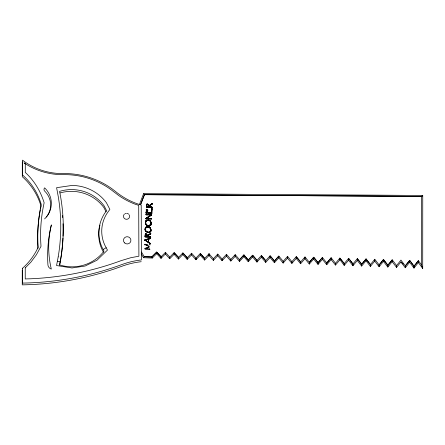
<?xml version="1.0" encoding="UTF-8"?>
<svg xmlns="http://www.w3.org/2000/svg" width="445" height="445" viewBox="0 0 445 445"><rect width="100%" height="100%" fill="white"/><g stroke="black" fill="none" stroke-linecap="round" stroke-linejoin="round"><path stroke-width="0.67" d="M22.256 270.076L22.25 284.861A294.824 285.812 5.8 0 0 121.63 266.349A82.386 79.872 5.8 0 1 141.226 261.699M22.306 161.908L22.294 176.693A65.115 63.129 5.8 0 1 41.068 206.213A160.829 155.911 5.8 0 0 40.462 209.139M409.65 261.082L409.634 262.272L413.995 268.09L414.022 266.182L409.667 260.364L414.017 266.243L418.389 260.653L421.549 264.964L421.582 196.429L422.75 195.455L422.717 268.424L418.361 262.567L418.372 261.371M151.828 213.261L151.845 212.977M300.603 262.622L300.592 263.74L304.959 258.729L304.992 256.932L309.336 262.333L313.714 257.216L318.069 262.594L318.041 264.408L313.68 259.023L313.692 257.905M309.325 262.951L309.314 264.074L313.68 259.023L313.714 257.216L309.336 262.333M318.053 263.284L318.041 264.408L322.403 259.318L322.436 257.505L318.064 262.656L313.708 257.282M326.775 263.612L326.764 264.742L331.125 259.613L331.158 257.788L335.508 263.307L339.88 258.078L344.235 263.574L344.207 265.409L339.312 258.801M335.497 263.941L335.486 265.075L339.852 259.913L339.88 258.078L344.23 263.635L348.607 258.361L352.963 263.896L352.935 265.748L348.574 260.208L348.585 259.062M344.219 264.269L344.207 265.409L348.574 260.208L348.607 258.361L352.952 263.963L357.324 258.651L361.685 264.224L361.657 266.082L357.296 260.503L357.307 259.352M352.941 264.597L352.935 265.748L357.296 260.503L357.329 258.651L361.679 264.286L366.051 258.934L370.407 264.553L370.379 266.416L366.018 260.798L366.035 259.641M361.668 264.925L361.657 266.082L366.018 260.798L366.051 258.934L361.679 264.286M370.39 265.253L370.379 266.416L374.746 261.093L374.773 259.224L379.123 264.936L383.495 259.507L387.851 265.203L387.823 267.083L383.468 261.387L383.479 260.214M379.112 265.582L379.101 266.75L383.468 261.387L383.495 259.507L379.123 264.936M387.834 265.915L387.823 267.083L392.19 261.682L392.223 259.791L387.845 265.264L383.49 259.569M396.556 266.243L396.551 267.417L400.912 261.977L403.342 264.197M405.284 266.572L405.273 267.757L409.634 262.272L409.667 260.364L405.3 265.854L405.273 267.757L400.912 261.977M414.006 266.9L413.995 268.09L418.361 262.567L418.389 260.653L414.017 266.243M178.478 258.017L178.467 259.057L182.834 254.601L182.867 252.921L187.223 257.7L187.189 259.391L182.834 254.601L182.845 253.561M187.2 258.345L187.189 259.391L191.556 254.896L191.589 253.205L195.939 258.089L200.311 253.494L204.667 258.356L204.639 260.058L200.278 255.191L200.294 254.145M191.567 253.85L191.556 254.896L195.917 259.724L195.928 258.679L195.917 259.724L200.278 255.191L200.311 253.494L204.661 258.417L209.033 253.784L213.383 258.745L217.761 254.067L222.105 259.068L226.483 254.351L230.833 259.396L235.205 254.64L239.555 259.724L243.927 254.924L248.282 259.986L248.254 261.732L243.893 256.665L243.91 255.591M204.65 259.007L204.639 260.058L209 255.486L209.028 253.839M213.372 259.335L213.361 260.392L217.722 255.78L217.75 254.128M222.094 259.663L222.083 260.726L226.449 256.075L226.477 254.418M230.816 259.991L230.805 261.059L235.171 256.37L235.199 254.701M239.543 260.319L239.532 261.399L243.893 256.665L243.927 254.924L239.555 259.724M248.266 260.653L248.254 261.732L252.615 256.96L252.649 255.213L257.004 260.314L256.976 262.066L252.615 256.96L252.632 255.881M256.988 260.981L256.976 262.066L261.343 257.255L261.376 255.497L265.732 260.637L265.698 262.4L261.343 257.255L261.354 256.17M265.709 261.31L265.698 262.4L270.065 257.549L270.098 255.786L274.454 260.965L274.426 262.734L270.065 257.549L270.076 256.459M274.437 261.638L274.426 262.734L278.787 257.844L278.82 256.07L274.448 261.026L270.098 255.786L265.721 260.698L261.365 255.564L256.999 260.375L252.649 255.213L248.277 260.047L243.921 254.991M283.159 261.966L283.148 263.067L287.509 258.139L287.542 256.359L291.892 261.677L291.87 263.407L287.509 258.139L287.526 257.038M291.881 262.294L291.87 263.407L296.236 258.434L296.264 256.643L300.62 261.944L300.592 263.74L296.236 258.434L296.248 257.327M331.141 258.484L331.125 259.613L335.486 265.075L335.508 263.307M339.852 259.913L339.863 258.773M374.757 259.925L374.746 261.093L379.101 266.75L379.129 264.875M392.201 260.503L392.19 261.682L396.551 267.417L396.578 265.526L392.223 259.791L387.845 265.264M161.034 257.36L161.023 258.384L165.384 254.012L165.418 252.348L169.768 257.11L174.14 252.632L178.501 257.377L178.467 259.057L174.106 254.306L174.123 253.272M169.756 257.688L169.745 258.717L174.106 254.306L174.14 252.632L178.489 257.438L182.867 252.921L187.217 257.766L191.584 253.266M226.461 255.013L226.449 256.075L230.805 261.059L230.833 259.396M235.183 255.302L235.171 256.37L239.532 261.399L239.56 259.658M278.798 256.748L278.787 257.844L283.148 263.067L283.176 261.293L278.82 256.07L274.448 261.026M304.97 257.616L304.959 258.729L309.314 264.074L309.347 262.266M322.419 258.195L322.403 259.318L326.764 264.742L326.791 262.923L331.158 257.788L326.786 262.984L322.436 257.505L318.064 262.656M156.679 252.693L156.662 253.717L161.023 258.384L161.051 256.721L156.696 252.059L151.79 256.988L144.28 256.698L141.46 252.02M165.401 252.983L165.384 254.012L169.745 258.717L169.768 257.11M213.383 258.745L213.361 260.392L209 255.486L209.017 254.434M217.739 254.724L217.722 255.78L222.083 260.726L222.105 259.068M357.296 260.503L357.324 258.651M195.917 259.724L195.939 258.089M209 255.486L209.033 253.784M383.468 261.387L383.495 259.507M147.512 210.769L147.467 211.781M147.657 211.636L147.618 212.504M148.647 239.744L148.641 240.673L148.758 239.455M151.684 210.429L151.784 208.827M150.749 229.125L150.482 228.641L150.861 229.759M151.05 222.8L150.799 221.988L151.066 222.478M146.021 218.912L145.682 218.473L146.183 218.15M146.183 218.189L145.682 218.473M146.116 212.577L146.205 212.215M145.292 234.382C145.354 232.212 147.334 235.216 146.655 234.304M146.533 213.088L146.216 213.4L146.121 212.543M146.705 204.628C146.95 202.903 148.385 204.811 148.591 205.523M145.799 228.001L145.437 228.841L145.621 228.313M146.422 212.226C146.433 213.149 146.856 212.176 146.433 212.688M146.511 210.146L146.272 209.144L146.522 209.957M145.432 234.782L145.42 235.01M146.171 218.311L146.583 217.855M146.844 205.023L146.833 205.251M145.02 244.806C144.163 245.234 144.975 243.582 145.532 244.383M150.188 227.857L149.387 226.944L148.09 226.511L146.244 226.85L145.126 228.491L145.326 227.94M146.561 220.253L146.088 220.681M146.233 227.028L146.183 227.2M146.5 220.553C147.529 219.418 149.081 220.108 146.55 220.325M145.27 249.016C143.379 248.755 145.96 247.926 146.95 247.715M146.861 241.24L145.548 240.261L146.616 239.805M145.749 244.405L146.527 244.333M146.555 217.9L149.22 216.131M148.736 206.13C148.903 207.175 147.562 206.981 148.836 206.664M147.679 236.545L147.562 236.017L147.818 236.673L150.371 236.651L150.716 237.458L149.692 236.862L149.453 237.107M149.092 206.786L148.98 206.263L149.081 206.869L151.784 206.892L152.179 207.492M149.231 205.557L148.619 205.651L149.314 205.412M149.882 218.662L148.369 218.534M148.296 241.657L148.374 241.073M150.788 222.116C150.499 220.842 148.452 220.292 149.197 220.264M148.319 241.268L148.241 242.091L146.9 241.29M148.419 240.55L148.491 240.867L148.458 240.283M151.05 230.655L150.827 231.361L150.521 231.294L150.838 231.239C149.565 233.492 146.817 232.785 145.476 230.699M150.505 225.337L149.464 225.871M149.526 225.37L150.838 224.191M149.548 225.342L149.909 225.064M149.82 216.198L151.534 214.968L149.998 216.031M150.365 213.177L149.748 212.955M150.377 213.055L149.815 213.083M150.36 212.76C147.501 212.126 152.691 213.689 151.639 211.915M151.673 211.464L151.634 211.787L151.634 211.403M151.734 212.788L151.65 212.415M151.862 211.597L151.856 210.913M151.879 211.347L151.867 211.776M146.205 212.282L146.322 210.619L146.305 210.975M151.662 211.197L151.678 210.713M146.494 210.897L146.411 212.354M146.11 212.671L146.121 212.387M151.923 210.107L151.901 210.674M147.623 212.098L147.618 212.387M151.111 223.59L151.178 223.112L151.072 223.685M150.705 230.521L150.811 229.915M140.57 204.694L144.441 194.699L143.602 193.653L139.391 204.578L140.57 204.694L144.447 194.637L421.582 196.429L144.441 194.699M146.577 206.636L146.605 207.253L147.306 206.914L147.924 207.192M146.822 204.055L147.484 203.81L148.285 204.973M147.306 206.914L146.7 207.42L146.538 206.986M146.678 206.352L146.705 206.58M149.259 216.142L150.849 214.985L146.199 214.907L145.921 214.484L148.763 214.601M146.221 213.344L146.077 213.027M147.162 206.875L146.728 206.614L148.007 206.741M146.75 205.885L146.806 206.252M147.262 204.305L146.833 205.151M146.221 211.954L146.299 211.575M147.907 204.783L147.067 204.372M146.138 214.879L145.932 214.357M146.216 213.4L146.566 213.049L148.391 213.022M146.344 213.45L146.394 213.083M145.665 222.522L145.977 221.66M145.654 221.36L145.904 220.803L145.615 221.488M147.189 206.936L147.935 206.997M145.704 222.355L145.693 221.888M145.765 221.271L145.81 220.948M145.749 222.194L145.743 221.866M148.352 218.606L147.028 218.501L146.216 218.901M150.866 207.353L147.401 206.997M145.331 229.598L145.426 228.513M145.493 227.595L145.359 227.968L145.576 227.579M145.821 223.896L145.66 222.828M145.821 223.829L146.005 224.147L145.76 223.702M147.006 212.682L147.328 212.56L146.755 212.526M149.587 225.231C148.558 226.149 146.266 225.287 145.793 224.052M146.249 218.15L148.124 216.982M146.822 214.846C147.823 214.751 150.666 214.601 150.744 214.813M147.434 210.224C147.751 209.729 147.623 209.567 147.445 210.24M145.504 230.543L145.32 229.759M146.043 224.597L145.993 224.291M146.65 218.456L147.178 217.905L146.833 218.74L147.045 218.378L149.242 218.623M147.484 210.557L147.479 210.218M148.83 232.162L146.744 231.884L145.448 230.354M146.016 224.019L146.594 225.037L148.124 225.871L146.872 225.387L146.088 224.458M146.244 221.26L147.273 220.486L148.352 220.509L148.441 220.103L148.708 220.392M147.734 210.452L147.684 209.779M147.117 235.527C148.391 236.912 144.019 237.769 145.137 235.705M145.648 230.666L145.504 230.477M145.771 227.334L146.01 227.033M146.227 218.94L146.783 218.829M146.833 218.74L146.661 218.334M145.921 214.484L147.256 214.429M146.555 213.172L147.362 213.049M144.842 240.189C144.792 239.694 147.061 239.288 145.699 239.938M145.053 236.712L145.109 236.328L145.109 236.868M146.105 221.477L146.689 220.792M146.772 218.951L146.978 218.395M147.746 210.435L147.746 210.062M148.669 207.331L148.085 207.109M150.388 243.387L150.271 243.832L145.754 240.606L145.064 240.623L144.764 240.005M145.743 236.634C144.53 235.416 146.527 237.09 145.198 237.129M145.382 235.283L145.348 235.516M145.515 233.686L145.548 233.642M145.76 231.233L147.785 232.585M148.113 226.878L146.166 227.579L148.035 227.156L148.124 226.755L148.38 227.167L148.519 226.766L148.035 227.156M146.9 218.584L146.978 218.94L147.668 218.823M148.413 212.71L147.623 212.699L148.352 212.543M148.407 205.234L148.296 204.845M145.927 227.912L146.205 227.562L145.66 228.307M147.167 218.028L149.615 216.309M148.48 205.395L148.619 205.651M145.582 234.437L145.849 234.064L145.526 234.587M150.438 218.857L147.178 218.69M148.191 212.916L147.835 213.022M145.064 240.623L144.964 240.194M145.932 234.142L146.811 235.043M145.96 233.503L146.655 234.376M146.639 226.666L146.233 226.978M148.33 214.446L148.007 214.429M148.001 204.783L148.841 206.508M145.014 244.856L145.098 244.472M145.487 240.773L145.265 240.484M145.654 239.694L144.77 239.955M145.96 236.584L146.589 236.495M146.922 226.583L148.719 226.755L149.982 227.601M147.879 217.538L149.609 216.253M148.413 212.771L148.73 212.577L148.858 212.927L148.357 212.944M149.42 237.163L146.477 237.074L145.893 236.668M146.672 220.915L147.657 220.397M148.38 213.144C147.885 212.332 149.837 212.827 148.814 212.638M149.081 206.869L150.894 206.936M148.43 214.746C148.953 214.279 151.662 214.64 150.293 215.447M144.28 256.698L151.795 256.926L152.296 258.05L156.662 253.717L156.696 252.059L151.79 256.988M149.37 205.418C150.477 205.423 152.29 202.175 152.201 204.116M147.64 220.525L148.202 220.297M149.548 205.301L150.911 204.544M149.754 212.81L149.648 213.166L148.541 213.022M147.139 236.862L146.672 236.868M147.373 235.494L146.883 234.604M148.341 220.008L149.314 220.08L150.299 220.954M150.983 204.75L149.158 206.146M145.587 248.783L149.32 248.872M145.954 244.878L147.479 245.44M146.327 241.168L148.129 242.341M146.989 234.993L146.9 234.693M149.837 205.512L149.937 205.418M147.067 235.155L146.928 234.871M150.11 218.673C152.902 219.118 149.915 218.929 148.674 218.807M145.782 240.261L148.28 239.082L148.452 239.449M148.552 226.038L148.09 225.71M149.77 214.629L149.231 214.518M150.404 233.419C149.526 234.298 147.645 235.616 147.217 235.283M146.728 244.466L146.438 244.856L146.349 244.489M146.716 241.201L145.821 240.439M148.191 216.904L150.31 215.319M146.767 241.396L146.728 241.079M146.817 241.068L148.319 241.702L148.241 242.091M147.467 236.506L146.188 234.042M149.926 205.546L150.633 204.906M149.726 214.84L149.781 214.507M146.238 239.527L147.401 239.032L146.227 239.655M147.668 236.623L149.481 236.69M148.964 227.234L148.519 226.766M149.297 220.625L149.281 220.242L150.438 221.527M147.518 239.188L149.509 238.264L147.529 239.143M148.819 225.621L149.247 225.398M151.556 204.338L151.083 204.733L151.545 204.461M152.107 207.682L150.844 207.281M150.471 228.763L148.964 226.889M146.939 247.837L149.081 246.714M148.04 237.09L149.314 237.024M148.135 235.055L150.471 233.436M148.502 232.268L149.192 232.179M151.311 218.723L149.253 218.584M151.879 213.361L150.304 212.988M148.558 226.038L149.292 225.865L148.124 225.871M150.455 214.635L149.793 214.573M151.267 207.52L151.167 207.148M145.259 249.1L146.911 249.161L147 248.855M147.74 235.906L150.143 234.092M150.432 212.749L150.727 212.638M151.016 204.4L151.628 203.916M149.459 225.91L150.16 225.532M151.317 207.47L152.145 207.576M151.612 204.038L151.728 203.704M151.656 204.516L152.162 204.071M147.734 239.471L148.28 239.082M151.55 215.052L151.517 214.551L150.961 214.957M151.712 208.722C151.556 207.459 152.234 209.345 152.034 208.766M149.598 231.717C148.725 232.607 151.322 230.249 150.032 231.411M150.922 215.619L151.011 215.341M151.228 213.288L150.505 213.088M148.836 239.404L148.697 238.943L149.481 238.676M149.993 225.248L150.137 224.892M151.178 214.523L151.739 215.03M151.851 208.16L152.023 208.672M152.262 204.049L152.196 203.754M148.602 241.802L148.602 240.728M148.513 235.299L149.22 234.665M150.571 221.727L150.455 221.404M151.701 209.901L151.745 209.339M151.784 209.044L151.762 208.749M151.89 208.215L151.595 208.221M148.474 242.736L148.202 242.436M148.88 239.321L148.697 238.943M150.188 224.947L150.365 224.642M151.734 209.623L151.901 209.25M152.168 207.615L152.018 207.103M149.086 242.625L148.608 242.303L148.613 241.68M149.581 231.839L150.048 231.289M151.956 210.023L151.962 209.734L151.862 210.808M150.193 228.19L149.114 227.161M150.349 224.764L150.772 224.308M151.684 213.466L151.311 213.216M151.717 212.426L151.879 212.159L151.817 212.882M151.895 211.981L151.862 211.714M150.26 228.374L150.137 228.051M150.26 225.648L150.833 225.053L150.521 225.298M150.566 224.658L150.677 224.369M150.883 222.255L150.877 221.96M151.573 215.224L151.751 214.902M149.692 236.862L149.32 237.024M150.132 234.22L149.681 234.365M151.845 213.583L151.728 212.298M150.977 224.947L151.389 223.907M149.781 243.037L148.619 242.18M148.702 239.249L150.677 238.103M149.948 232.296L150.505 231.823M150.566 228.902L150.56 228.608M151.528 219.151L151.356 218.567M149.236 242.692L150.193 243.304M149.603 238.737C151.534 238.42 150.032 237.485 149.492 238.392M149.854 237.28L150.733 237.335M150.755 237.374L149.959 236.634M150.199 233.797L150.315 233.464M150.36 234.098L150.861 233.681L150.238 234.276M150.505 233.174L150.766 233.636M150.555 231.161L151 230.855M149.865 243.46L150.271 243.832M149.865 238.209L150.488 237.791M156.69 252.12L161.051 256.721M165.412 252.41L161.046 256.782M287.537 256.42L283.17 261.354M291.892 261.677L296.264 256.643L300.614 262.005L304.981 256.993M366.046 258.996L370.407 264.553M374.768 259.285L370.401 264.614M421.549 264.964L422.717 268.424L422.133 266.727M146.544 206.074L146.611 205.384M145.026 229.292L145.076 229.965M145.226 234.932L145.187 235.266M146.65 205.128L146.6 205.512M151.623 211.531L151.695 210.813M151.105 223.435L151.022 223.874M150.744 229.325L150.805 230.115M145.12 236.301L145.126 235.767M145.404 222.161L145.376 223.017M145.042 229.136L145.087 228.808M151.6 212.304L151.65 211.675M151.667 210.841L151.701 210.307L151.695 210.596M151.917 209.895L152.051 209.017M146.511 206.697L146.555 205.952M146.527 210.68L146.438 212.098M146.488 210.329L146.527 210.023M146.333 209.984L146.277 211.653M148.185 242.558L148.263 242.225M148.363 241.196L148.407 240.879M146.694 204.578L146.594 205.162M147.701 210.858L147.718 210.413M148.48 240.05L148.407 240.673M148.04 245.963L149.031 246.625M147.451 211.892L147.317 212.682M145.231 234.593L145.114 235.889M145.565 221.504L145.437 222.133M146.216 212.154L146.105 212.51M147.512 211.219L147.362 212.46M147.645 211.759L147.712 210.73M145.215 234.715L145.409 233.814M146.744 204.299L146.678 204.7M151.84 209.589L151.795 208.922M151.033 223.746L150.883 224.213M150.649 230.744L150.716 230.399M147.729 210.919L147.684 211.553M148.591 240.856L148.658 240.55M145.788 248.627L146.75 248.204M146.06 213.149L146.082 212.838M148.619 240.823L148.619 241.357M148.502 239.899L148.463 240.345M148.469 240.094L148.463 239.321M151.317 224.208L151.434 223.774M147.823 232.396L148.975 232.518M147.757 210.313L147.729 210.696M150.76 230.332L150.799 230.02M150.532 225.17L150.493 225.465M145.404 228.88L145.192 229.32M145.42 234.904L145.537 234.459M145.687 221.193L145.554 221.627M148.697 239.699L148.897 239.199M148.947 216.47L148.941 216.748M145.827 222.005L146.116 221.354M149.776 216.292L150.01 215.959M150.304 244.845L149.848 244.717M147.918 217.36L147.44 217.711M150.054 225.215L150.071 224.931M149.737 231.867L149.754 231.578M148.102 236.868L147.267 236.963M147.785 209.984L147.595 210.307M150.421 231.122L150.66 230.621M150.822 224.313L150.977 223.969M141.237 253.911L143.574 257.716L144.291 256.637M150.822 225.176L150.989 224.82M150.282 243.704L150.338 243.27M152.001 203.365L151.712 203.905M151.094 204.611L150.621 205.028M409.661 260.425L405.295 265.915L400.945 260.08L396.573 265.593M145.888 220.931L146.099 220.559M151.094 223.318L151.122 222.839M148.964 206.385L149.843 205.573M147.551 236.145L148.43 235.333M150.638 221.543L150.799 221.988M144.781 239.827L144.753 240.128M152.273 203.927L151.778 204.344M248.277 260.047L252.643 255.274M44.606 218.907L46.586 216.776A22.411 21.727 5.8 0 0 44.622 187.851A2.47 2.392 5.8 0 0 44.622 191.044A20.108 19.497 5.8 0 1 46.386 216.993M149.843 232.179L149.225 232.485M421.966 196.189L422.75 195.455L143.602 193.653M149.253 205.607L149.559 205.173M147.067 235.038L147.206 235.405M147.851 235.238L148.146 234.932M145.398 233.937L145.682 233.53M146.917 214.668L146.388 214.751M150.944 230.877L150.543 231.283M150.944 231.011L150.927 229.203M103.157 249.5L106.183 247.72M149.77 244.717L149.142 244.778M147.818 235.31L147.384 235.55M150.455 224.786L150.571 224.491M147.523 239.449L146.694 239.755M147.679 218.862L148.636 218.929M150.838 224.642L151.144 224.575L150.849 224.519M146.494 236.951L145.988 236.757M146.761 248.177L149.17 247.287M146.383 240.973L145.626 240.689M149.209 234.788L149.743 234.504M150.71 212.766L151.522 212.916M151.662 208.082L151.695 208.844M148.485 242.608L149.281 242.992M151.484 219.04L150.766 218.884M147.273 244.822L146.716 244.594M149.036 213.044L149.459 213.049M148.68 207.203L149.47 207.209M147.462 244.255L146.511 244.372M151.361 207.003L150.911 206.986M149.943 236.757L149.498 236.746M143.574 257.716L152.296 258.05M149.214 214.646L148.763 214.601M148.563 227.017L148.908 227.156M148.83 225.493L147.451 225.309L146.171 224.297M148.513 232.145L146.755 231.762L145.699 230.671M57.377 261.215L60.125 261.86M147.367 214.518L148.024 214.607M151.539 207.003L151.956 207.153M148.391 219.986L149.37 220.269M149.086 246.23L148.335 245.84M148.04 246.007L145.131 244.639M149.309 242.926L149.876 243.332M150.466 214.512L150.755 214.69M149.503 207.237L150.855 207.476M145.626 223.779L145.865 224.369M145.309 230.427L145.548 231.016M150.393 220.948L151.233 222.678M150.076 227.601L150.588 228.546M149.448 220.13L150.588 221.321M147.601 204.288L148.624 206.085M146.989 248.978C148.018 249.456 151.389 249.656 149.325 248.872M150.482 228.641L150.271 228.252M150.282 227.846L151.072 230.059M146.077 219.012L145.693 218.35M106.099 211.809L103.852 207.504A39.833 38.615 5.8 0 0 60.058 192.941M150.66 233.13L150.799 233.725M145.237 230.399L145.087 229.843M145.715 224.058L145.565 223.629M145.398 230.71L145.17 230.071M145.671 223.384L145.749 223.829M145.404 223.195L145.498 223.635M145.476 223.546L145.387 222.895M151.061 222.672L151.116 223.062M145.32 235.628L145.393 236.011M148.53 241.307L148.608 242.303M151.261 222.65L151.389 223.412M150.866 214.523L150.95 215.08M151.395 223.262L151.422 223.896M148.83 220.119L148.864 220.492M146.516 210.808L146.5 210.207M146.272 209.562L146.299 210.374M145.637 222.639L145.637 223.357M145.432 230.477L145.343 229.475M147.495 210.413L147.501 210.891M146.716 206.458L146.716 206.741M146.26 209.395L146.26 209.69M145.053 229.275L145.059 229.665M146.789 205.334L146.783 205.651M145.376 235.094L145.37 235.405M145.12 228.385L145.12 228.786M147.634 212.376L147.623 212.699M37.942 248.416A160.829 155.911 5.8 0 1 40.234 210.313M62.929 238.136A194.554 188.608 5.8 0 1 59.647 265.315M62.561 215.541A194.554 188.608 5.8 0 1 62.706 217.594M63.018 223.752A194.554 188.608 5.8 0 1 63.012 236.084M103.524 252.343A37.514 36.368 5.8 0 1 99.958 225.164M129.195 214.835A3.071 2.976 5.8 0 1 128.293 218.762A3.071 2.976 5.8 0 1 124.183 218.211A3.071 2.976 5.8 0 1 124.361 214.19M125.001 213.722A3.071 2.976 5.8 0 1 125.74 213.428M126.536 213.333A3.071 2.976 5.8 0 1 128.705 214.217M22.434 268.313L22.428 283.092A294.824 285.812 5.8 0 0 121.808 264.58A82.386 79.872 5.8 0 1 141.404 259.936L141.21 205.045A71.061 68.892 5.8 0 1 115.834 191.728L112.101 188.869A79.41 76.985 5.8 0 0 63.257 173.567A63.824 61.877 5.8 0 1 22.484 160.139L22.478 174.924A65.115 63.129 5.8 0 1 41.246 204.444A160.829 155.911 5.8 0 0 38.159 247.242A65.115 63.129 5.8 0 1 22.434 268.313M25.237 267.857L25.232 278.943L30.922 278.77A292.276 283.343 5.8 0 0 121.062 260.659L130.964 257.672L138.901 256.22L138.718 205.373L134.918 204.099A73.714 71.461 5.8 0 1 119.054 195.772L110.683 189.431A76.757 74.415 5.8 0 0 68.052 174.701L59.663 174.59A66.477 64.447 5.8 0 1 24.058 162.87L25.282 163.754L25.276 172.415C34.209 180.581 40.601 191.228 44.138 202.764L43.282 206.953A158.175 153.341 5.8 0 0 40.751 242.063L41.001 246.33L36.357 254.829L30.866 262.188L25.237 267.857M58.189 256.893L56.565 265.537L72.001 267.979L85.134 266.021L96.971 260.23L107.462 250.107L104.909 245.334A34.816 33.753 5.8 0 1 106.945 213.483L109.876 209.378L106.388 202.697A42.553 41.257 5.8 0 0 72.04 185.443L56.598 187.684L58.217 196.351A191.862 185.999 5.8 0 1 58.189 256.893M60.692 258.829L59.552 264.892A39.833 38.615 5.8 0 0 104.013 251.097L102.305 247.91A37.514 36.368 5.8 0 1 106.6 210.657L104.03 205.735A39.833 38.615 5.8 0 0 59.586 191.367A194.554 188.608 5.8 0 1 60.692 258.829M124.55 242.875A3.727 3.616 5.8 0 0 130.786 241.296A3.727 3.616 5.8 0 0 126.224 236.835A3.727 3.616 5.8 0 0 124.55 242.875M51.336 225.025A139.213 134.957 5.8 0 0 47.932 264.864A4.856 4.706 5.8 0 0 51.314 269.058A99.229 96.198 5.8 0 1 51.336 225.025"/></g></svg>
